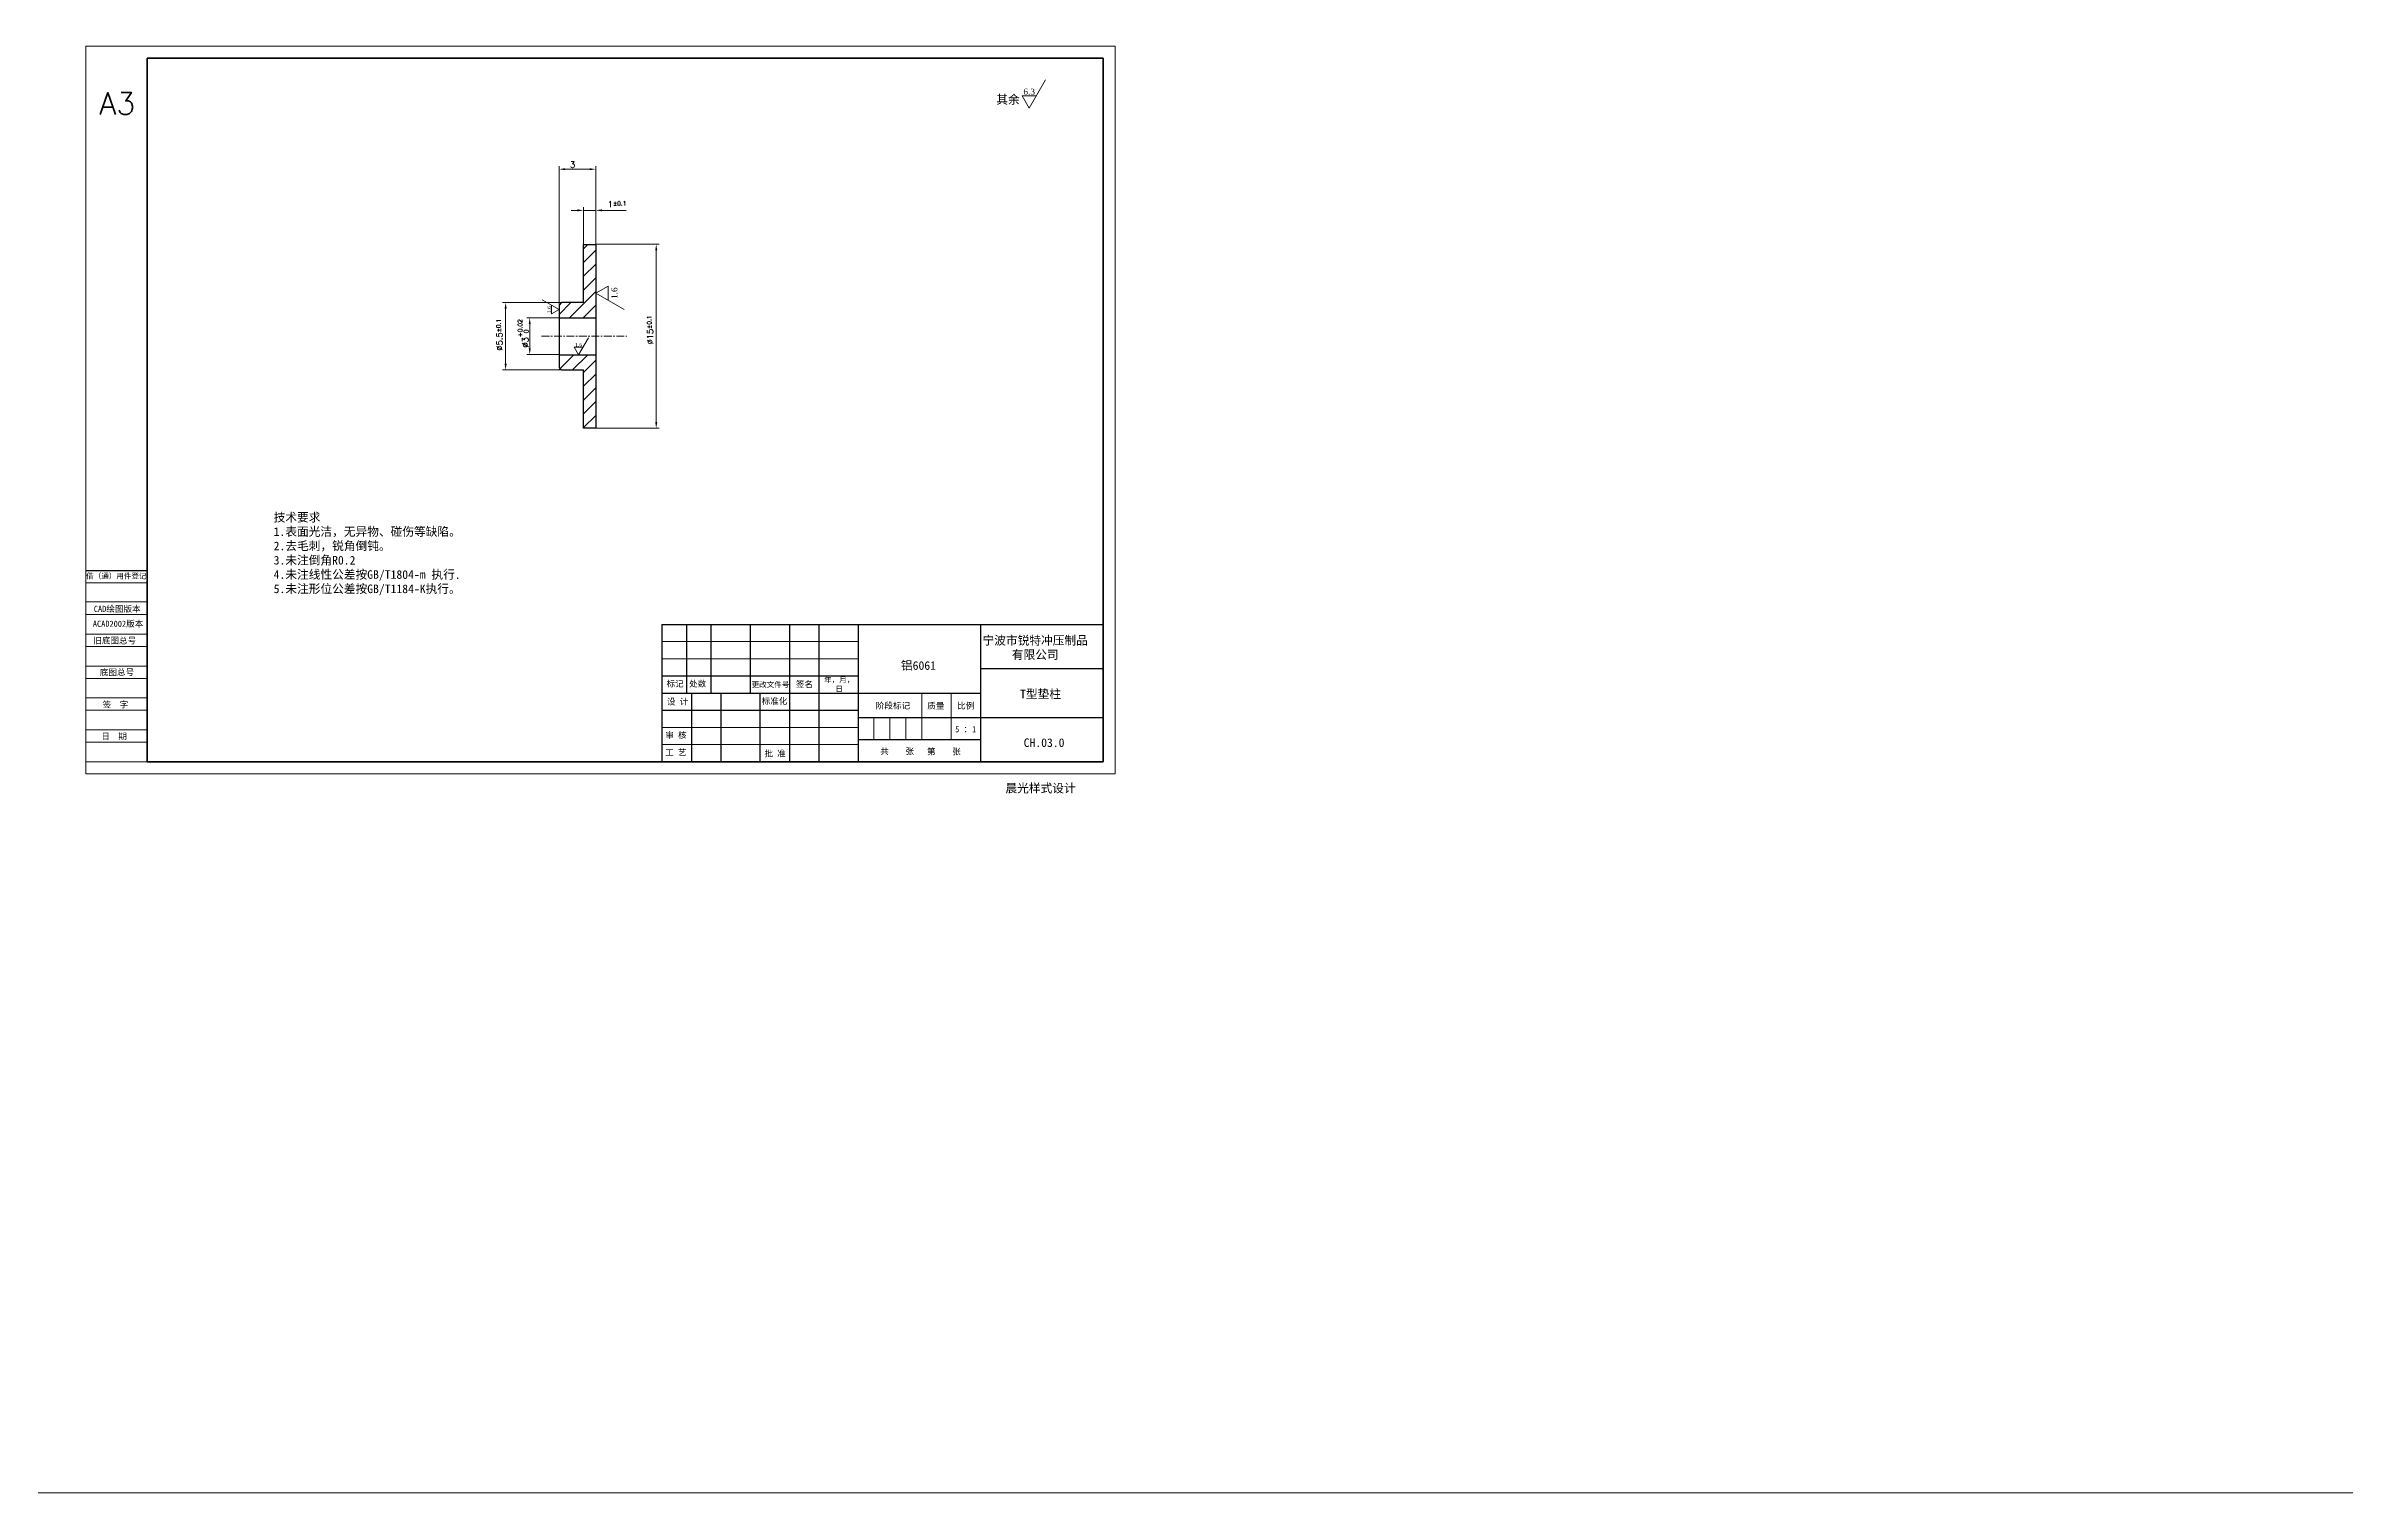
# Model space of a CAD drawing. Header units: millimetres. Extents: x 2881 to 4175, y 614 to 1739.
# Drawn here: x 3240.2 to 3427.9, y 1206.3 to 1324.4 of the extents above; entities that cross this region are included whole.
import ezdxf

# ---------------------------------------------------------------- set-up
doc = ezdxf.new("R2010")
doc.units = ezdxf.units.MM
doc.linetypes.add('CENTER', pattern=[50.8, 31.75, -6.35, 6.35, -6.35])
for name, color, linetype, lineweight in [('中心线', 1, 'CENTER', 9), ('填充', 3, 'Continuous', 9), ('实线', 7, 'Continuous', 25), ('尺寸标注', 2, 'Continuous', 9), ('引导线', 6, 'Continuous', 9), ('文本', 3, 'Continuous', 15), ('粗实线', 9, 'Continuous', 50)]:
    doc.layers.add(name, color=color, linetype=linetype, lineweight=lineweight)
doc.styles.add('st', font='txt.shx')
doc.styles.get("Standard").update_dxf_attribs({"font": 'simfang.ttf'})
doc.dimstyles.new('st0.2', dxfattribs={"dimscale": 0.2, "dimtxt": 2.5, "dimasz": 2.5, "dimexe": 1.25, "dimexo": 0, "dimtad": 1, "dimtoh": 1, "dimdec": 3, "dimdsep": 46, "dimtxsty": 'st', "dimcen": 0, "dimclrd": 256, "dimclre": 256, "dimclrt": 256, "dimadec": 4, "dimazin": 2, "dimtfac": 1, "dimtdec": 3, "dimtmove": 0, "dimatfit": 1, "dimfxl": 1, "dimlwd": -1, "dimlwe": -1, "dimarcsym": 0})

# ---------------------------------------------------------------- blocks, each defined once
blk = doc.blocks.new('*D103')
at = {"layer": 'Defpoints', "color": 0, "ltscale": 0.2, "transparency": 16777216}
for p in [(3282.11, 1302.2), (3279.72, 1299.2), (3282.11, 1299.2)]:
    blk.add_point(p, dxfattribs=at)
at = {"layer": '尺寸标注', "ltscale": 0.2, "transparency": 16777216}
for p, q in [((3282.11, 1302.2), (3279.47, 1302.2)), ((3279.72, 1301.7), (3279.72, 1299.7)), ((3282.11, 1299.2), (3279.47, 1299.2))]:
    blk.add_line(p, q, dxfattribs=at)
for points in [[(3279.64, 1301.7), (3279.8, 1301.7), (3279.72, 1302.2)], [(3279.64, 1299.7), (3279.8, 1299.7), (3279.72, 1299.2)]]:
    blk.add_solid(points, dxfattribs=at)
at = {"layer": '尺寸标注', "ltscale": 0.2, "transparency": 16777216, "insert": (3279.18, 1300.93), "char_height": 0.5, "attachment_point": 5, "rotation": 90, "style": 'st'}
blk.add_mtext('%%C3{}{\\H0.71x;\\C3;\\S+0.02^  0;}', dxfattribs=at)
blk = doc.blocks.new('*D104')
at = {"layer": 'Defpoints', "color": 0, "ltscale": 0.2, "transparency": 16777216}
for p in [(3285.11, 1308.2), (3285.11, 1293.2), (3290.04, 1293.2)]:
    blk.add_point(p, dxfattribs=at)
at = {"layer": '尺寸标注', "ltscale": 0.2, "transparency": 16777216}
for p, q in [((3285.11, 1308.2), (3290.29, 1308.2)), ((3290.04, 1307.7), (3290.04, 1293.7)), ((3285.11, 1293.2), (3290.29, 1293.2))]:
    blk.add_line(p, q, dxfattribs=at)
for points in [[(3289.96, 1307.7), (3290.13, 1307.7), (3290.04, 1308.2)], [(3289.96, 1293.7), (3290.13, 1293.7), (3290.04, 1293.2)]]:
    blk.add_solid(points, dxfattribs=at)
at = {"layer": '尺寸标注', "ltscale": 0.2, "transparency": 16777216, "insert": (3289.54, 1301.21), "char_height": 0.5, "attachment_point": 5, "rotation": 90, "style": 'st'}
blk.add_mtext('%%c15{}{\\A0;{\\H1.5x;}{\\A2;\\H0.71x;\\C3;%%p0.1}}', dxfattribs=at)
blk = doc.blocks.new('*D105')
at = {"layer": 'Defpoints', "color": 0, "ltscale": 0.2, "transparency": 16777216}
for p in [(3285.11, 1310.97), (3284.11, 1308.2), (3285.11, 1308.2)]:
    blk.add_point(p, dxfattribs=at)
at = {"layer": '尺寸标注', "ltscale": 0.2, "transparency": 16777216}
for p, q in [((3283.61, 1310.97), (3283.11, 1310.97)), ((3284.11, 1308.2), (3284.11, 1311.22)), ((3284.11, 1310.97), (3285.11, 1310.97)), ((3285.11, 1308.2), (3285.11, 1311.22)), ((3285.61, 1310.97), (3287.58, 1310.97))]:
    blk.add_line(p, q, dxfattribs=at)
for points in [[(3283.61, 1311.06), (3283.61, 1310.89), (3284.11, 1310.97)], [(3285.61, 1311.06), (3285.61, 1310.89), (3285.11, 1310.97)]]:
    blk.add_solid(points, dxfattribs=at)
at = {"layer": '尺寸标注', "ltscale": 0.2, "transparency": 16777216, "insert": (3286.85, 1311.47), "char_height": 0.5, "attachment_point": 5, "style": 'st'}
blk.add_mtext('1{}{\\A0;{\\H1.5x;}{\\A2;\\H0.71x;\\C3;%%p0.1}}', dxfattribs=at)
blk = doc.blocks.new('*D106')
at = {"layer": 'Defpoints', "color": 0, "ltscale": 0.2, "transparency": 16777216}
for p in [(3282.31, 1303.45), (3277.75, 1297.95), (3282.31, 1297.95)]:
    blk.add_point(p, dxfattribs=at)
at = {"layer": '尺寸标注', "ltscale": 0.2, "transparency": 16777216}
for p, q in [((3282.31, 1303.45), (3277.5, 1303.45)), ((3277.75, 1302.95), (3277.75, 1298.45)), ((3282.31, 1297.95), (3277.5, 1297.95))]:
    blk.add_line(p, q, dxfattribs=at)
for points in [[(3277.67, 1302.95), (3277.84, 1302.95), (3277.75, 1303.45)], [(3277.67, 1298.45), (3277.84, 1298.45), (3277.75, 1297.95)]]:
    blk.add_solid(points, dxfattribs=at)
at = {"layer": '尺寸标注', "ltscale": 0.2, "transparency": 16777216, "insert": (3277.25, 1300.82), "char_height": 0.5, "attachment_point": 5, "rotation": 90, "style": 'st'}
blk.add_mtext('%%c5.5{}{\\A0;{\\H1.5x;}{\\A2;\\H0.71x;\\C3;%%p0.1}}', dxfattribs=at)
blk = doc.blocks.new('*D107')
at = {"layer": 'Defpoints', "color": 0, "ltscale": 0.2, "transparency": 16777216}
for p in [(3285.11, 1314.33), (3285.11, 1308.2), (3282.11, 1303.25)]:
    blk.add_point(p, dxfattribs=at)
at = {"layer": '尺寸标注', "ltscale": 0.2, "transparency": 16777216}
for p, q in [((3282.11, 1303.25), (3282.11, 1314.58)), ((3282.61, 1314.33), (3284.61, 1314.33)), ((3285.11, 1308.2), (3285.11, 1314.58))]:
    blk.add_line(p, q, dxfattribs=at)
for points in [[(3282.61, 1314.41), (3282.61, 1314.25), (3282.11, 1314.33)], [(3284.61, 1314.41), (3284.61, 1314.25), (3285.11, 1314.33)]]:
    blk.add_solid(points, dxfattribs=at)
at = {"layer": '尺寸标注', "ltscale": 0.2, "transparency": 16777216, "insert": (3283.22, 1314.7), "char_height": 0.5, "attachment_point": 5, "style": 'st'}
blk.add_mtext('3', dxfattribs=at)

msp = doc.modelspace()

# ---------------------------------------------------------------- hatches: boundary and pattern name
at = {"layer": '填充', "ltscale": 0.2}
h = msp.add_hatch(dxfattribs=at)
h.set_pattern_fill('LINE', color=256, scale=0.25, angle=45)
h.set_pattern_definition([(45, (0, -48.88465), (-0.561266, 0.561266), [])])
h.paths.add_polyline_path([(3285.1098, 1308.1952), (3284.1098, 1308.1952), (3284.1098, 1303.4452), (3282.1098, 1303.4452), (3282.1098, 1302.1952), (3285.1098, 1302.1952)])
h.paths.add_polyline_path([(3285.1098, 1299.1952), (3282.1098, 1299.1952), (3282.1098, 1297.9452), (3284.1098, 1297.9452), (3284.1098, 1293.1952), (3285.1098, 1293.1952)])

# ---------------------------------------------------------------- linework, layer by layer
at = {"layer": '中心线', "ltscale": 0.02}
msp.add_line((3280.691, 1300.6952), (3287.6472, 1300.6952), dxfattribs=at)
at = {"layer": '实线', "ltscale": 0.2}
for p, q in [((3284.1098, 1303.4452), (3284.1098, 1308.1952)), ((3284.1098, 1308.1952), (3285.1098, 1308.1952)), ((3285.1098, 1308.1952), (3285.1098, 1293.1952)), ((3282.3098, 1303.4452), (3282.1098, 1303.2452)), ((3282.1098, 1303.2452), (3282.1098, 1298.1452)), ((3284.1098, 1303.4452), (3282.3098, 1303.4452)), ((3282.1098, 1302.1952), (3285.1098, 1302.1952)), ((3282.1098, 1299.1952), (3285.1098, 1299.1952)), ((3282.3098, 1297.9452), (3282.1098, 1298.1452)), ((3282.3098, 1297.9452), (3284.1098, 1297.9452)), ((3284.1098, 1293.1952), (3284.1098, 1297.9452)), ((3285.1098, 1293.1952), (3284.1098, 1293.1952))]:
    msp.add_line(p, q, dxfattribs=at)
at = {"layer": '实线'}
for p, q in [((3243.5045, 1281.5835), (3248.5045, 1281.5835)), ((3248.5045, 1265.9835), (3248.5045, 1277.1835)), ((3248.5045, 1277.1835), (3248.5045, 1265.9835)), ((3290.5045, 1277.1835), (3326.5045, 1277.1835)), ((3290.5082, 1277.1835), (3290.5082, 1265.9835)), ((3292.5082, 1277.1835), (3292.5082, 1271.5835)), ((3294.5082, 1277.1835), (3294.5082, 1271.5835)), ((3297.7082, 1277.1835), (3297.7082, 1271.5835)), ((3300.9082, 1277.1835), (3300.9082, 1265.9835)), ((3303.3082, 1277.1835), (3303.3082, 1265.9835)), ((3306.5082, 1277.1835), (3306.5082, 1265.9835)), ((3316.5045, 1277.1835), (3316.5045, 1265.9835)), ((3290.5045, 1272.9835), (3306.5082, 1272.9835)), ((3316.5045, 1273.5835), (3326.5045, 1273.5835)), ((3290.5045, 1271.5835), (3306.5082, 1271.5835)), ((3292.9082, 1271.5835), (3292.9082, 1265.9835)), ((3295.3082, 1271.5835), (3295.3082, 1265.9835)), ((3298.5082, 1271.5835), (3298.5082, 1265.9835)), ((3306.5082, 1271.5835), (3316.5045, 1271.5835)), ((3290.5045, 1270.1835), (3306.5082, 1270.1835)), ((3306.5082, 1269.5835), (3326.5045, 1269.5835)), ((3306.5082, 1267.7835), (3316.5045, 1267.7835)), ((3290.5045, 1265.9835), (3326.5045, 1265.9835))]:
    msp.add_line(p, q, dxfattribs=at)
at = {"layer": '尺寸标注', "ltscale": 0.2}
msp.add_line((2982.3372, 1206.3063), (3536.3152, 1206.3063), dxfattribs=at)
at = {"layer": '引导线'}
for p, q in [((3243.5045, 1324.3835), (3327.5045, 1324.3835)), ((3243.5045, 1264.9835), (3243.5045, 1324.3835)), ((3327.5045, 1264.9835), (3327.5045, 1324.3835)), ((3248.5045, 1280.5835), (3243.5045, 1280.5835)), ((3248.5045, 1279.0156), (3243.5045, 1279.0156)), ((3248.5045, 1277.9835), (3243.5045, 1277.9835)), ((3248.5045, 1276.3835), (3243.5045, 1276.3835)), ((3248.5045, 1275.3835), (3243.5045, 1275.3835)), ((3290.5045, 1275.7835), (3306.5082, 1275.7835)), ((3248.5045, 1273.7835), (3243.5045, 1273.7835)), ((3248.5045, 1272.7835), (3243.5045, 1272.7835)), ((3290.5045, 1274.3835), (3306.5082, 1274.3835)), ((3248.5045, 1271.1835), (3243.5045, 1271.1835)), ((3248.5045, 1270.1835), (3243.5045, 1270.1835)), ((3290.5045, 1268.7835), (3306.5082, 1268.7835)), ((3248.5045, 1268.5835), (3243.5045, 1268.5835)), ((3248.5045, 1267.5835), (3243.5045, 1267.5835)), ((3290.5045, 1267.3835), (3306.5082, 1267.3835)), ((3248.5045, 1265.9835), (3243.5045, 1265.9835)), ((3243.5045, 1264.9835), (3327.5045, 1264.9835))]:
    msp.add_line(p, q, dxfattribs=at)
at = {"layer": '文本'}
for p, q in [((3320.4768, 1319.3083), (3321.8071, 1321.6123)), ((3321.0588, 1320.3163), (3319.8949, 1320.3163)), ((3319.8949, 1320.3163), (3320.4768, 1319.3083)), ((3286.1178, 1304.7963), (3285.1098, 1304.2143)), ((3286.1178, 1303.6324), (3286.1178, 1304.7963)), ((3282.1098, 1302.8715), (3280.7274, 1303.6696)), ((3281.505, 1303.2207), (3281.505, 1302.5223)), ((3281.505, 1302.5223), (3282.1098, 1302.8715)), ((3285.1098, 1304.2143), (3287.4138, 1302.8841)), ((3284.0572, 1299.8), (3283.3589, 1299.8)), ((3283.3589, 1299.8), (3283.7081, 1299.1952)), ((3283.7081, 1299.1952), (3284.5062, 1300.5776))]:
    msp.add_line(p, q, dxfattribs=at)
at = {"layer": '文本', "ltscale": 0.2}
for p, q in [((3311.7045, 1271.5835), (3311.7045, 1267.7835)), ((3314.1045, 1271.5835), (3314.1045, 1267.7835)), ((3307.8045, 1269.5835), (3307.8045, 1267.7835)), ((3309.1045, 1269.5835), (3309.1045, 1267.7835)), ((3310.4045, 1269.5835), (3310.4045, 1267.7835))]:
    msp.add_line(p, q, dxfattribs=at)
at = {"layer": '粗实线'}
for p, q in [((3248.5045, 1265.9835), (3248.5045, 1323.3835)), ((3248.5045, 1323.3835), (3326.5045, 1323.3835)), ((3326.5045, 1265.9835), (3326.5045, 1323.3835)), ((3248.5045, 1265.9835), (3326.5045, 1265.9835))]:
    msp.add_line(p, q, dxfattribs=at)

# ---------------------------------------------------------------- texts
at = {"layer": '实线', "ltscale": 0.2, "insert": (3244.5928, 1320.5947), "char_height": 1.8, "width": 5, "attachment_point": 1, "style": 'st'}
msp.add_mtext('A3', dxfattribs=at)
at = {"layer": '实线', "char_height": 0.7, "attachment_point": 5}
for s, insert, width in [('宁波市锐特冲压制品\\P有限公司', (3320.9688, 1275.2551), 12.63596), ('铝6061', (3311.4429, 1273.792), 7.8742), ('T型垫柱', (3321.4044, 1271.4679), 12.63596), ('CH.03.0', (3321.692, 1267.5284), 9.2005), ('晨光样式设计', (3321.4044, 1263.7745), 12.63596)]:
    msp.add_mtext(s, dxfattribs=dict(at, insert=insert, width=width))
at = {"layer": '文本'}
for s, insert, char_height, width, attachment_point in [('其余', (3318.7506, 1319.5813), 0.7, 12.63596, 8), ('{\\fTimes New Roman|b0|i0|c0|p18;6.3}', (3320.0066, 1320.9053), 0.5, 2.92, 1), ('{\\fTimes New Roman|b0|i0|c0|p18;1.6}', (3283.4259, 1300.1534), 0.3, 1.752, 1), ('技术要求\\P1.表面光洁，无异物、碰伤等缺陷。\\P2.去毛刺，锐角倒钝。\\P3.未注倒角R0.2\\P4.未注线性公差按GB/T1804-m 执行.\\P5.未注形位公差按GB/T1184-K执行。', (3258.8233, 1282.921), 0.7, 17.90296, 4)]:
    msp.add_mtext(s, dxfattribs=dict(at, insert=insert, char_height=char_height, width=width, attachment_point=attachment_point))
at = {"layer": '文本', "attachment_point": 1, "rotation": 90}
for insert, char_height, width in [((3286.3725, 1303.7441), 0.5, 2.92), ((3281.1516, 1302.5894), 0.3, 1.752)]:
    msp.add_mtext('{\\fTimes New Roman|b0|i0|c0|p18;1.6}', dxfattribs=dict(at, insert=insert, char_height=char_height, width=width))
at = {"layer": '文本', "ltscale": 0.2, "attachment_point": 5}
for s, insert, char_height, width in [('借（通）用件登记', (3245.9869, 1281.1047), 0.44, 10.22572), ('CAD绘图版本', (3246.058, 1278.4225), 0.5, 15.159404), ('ACAD2002版本', (3246.1265, 1277.2083), 0.5, 11.701904), ('旧底图总号', (3245.856, 1275.8355), 0.5, 13.237686), ('底图总号', (3246.0346, 1273.249), 0.5, 2.90232), ('标记', (3291.5813, 1272.3152), 0.5, 2.90232), ('处数', (3293.4253, 1272.3109), 0.5, 2.90232), ('更改文件号', (3299.3647, 1272.2446), 0.44, 6.437633), ('签名', (3302.1376, 1272.2765), 0.5, 2.90232), ('年，月，日', (3304.9761, 1272.2722), 0.44, 2.90232), ('签  字', (3245.9125, 1270.6169), 0.5, 2.90232), ('设 计', (3291.7858, 1270.8515), 0.5, 2.90232), ('标准化', (3299.6986, 1270.897), 0.5, 2.90232), ('阶段标记', (3309.3598, 1270.526), 0.5, 2.90232), ('质量', (3312.8624, 1270.5144), 0.5, 2.90232), ('比例', (3315.2966, 1270.5144), 0.5, 2.90232), ('5 ：1', (3315.2938, 1268.6272), 0.5, 2.90232), ('日  期', (3245.8009, 1268.0294), 0.5, 2.90232), ('工 艺', (3291.6412, 1266.7138), 0.5, 2.90232), ('审 核', (3291.6492, 1268.1234), 0.5, 2.90232), ('批 准', (3299.7442, 1266.6206), 0.5, 2.90232), ('共    张', (3309.7059, 1266.7996), 0.5, 2.90232), ('第    张', (3313.5192, 1266.7816), 0.5, 2.90232)]:
    msp.add_mtext(s, dxfattribs=dict(at, insert=insert, char_height=char_height, width=width))

# ---------------------------------------------------------------- dimensions: what is measured, and where the dimension line sits
at = {"layer": '尺寸标注', "ltscale": 0.2}
dim = msp.add_linear_dim(base=(3285.1098, 1314.3289), p1=(3282.1098, 1303.2452), p2=(3285.1098, 1308.1952), dimstyle='st0.2', dxfattribs=at)
dim.commit()
dim.dimension.update_dxf_attribs({"geometry": '*D107', "text_midpoint": (3283.2193, 1314.3289), "dimtype": 160})
dim = msp.add_linear_dim(base=(3285.1098, 1310.9728), p1=(3284.1098, 1308.1952), p2=(3285.1098, 1308.1952), text='<>{}{\\A0;{\\H1.5x;}{\\A2;\\H0.71x;\\C3;%%p0.1}}', dimstyle='st0.2', override={"dimtp": 0.1, "dimtm": 0.1, "dimtdec": 3, "dimtzin": 8}, dxfattribs=at)
dim.commit()
dim.dimension.update_dxf_attribs({"geometry": '*D105', "text_midpoint": (3286.8452, 1310.9728), "dimtype": 160})
for base, p1, p2, text, override, picture, middle in [((3290.044, 1293.1952), (3285.1098, 1308.1952), (3285.1098, 1293.1952), '%%c<>{}{\\A0;{\\H1.5x;}{\\A2;\\H0.71x;\\C3;%%p0.1}}', {"dimtp": 0.1, "dimtm": 0.1, "dimtdec": 3, "dimtzin": 8}, '*D104', (3290.044, 1301.2138)), ((3277.7544, 1297.9452), (3282.3098, 1303.4452), (3282.3098, 1297.9452), '%%c<>{}{\\A0;{\\H1.5x;}{\\A2;\\H0.71x;\\C3;%%p0.1}}', {"dimtp": 0.1, "dimtm": 0.1, "dimtdec": 3, "dimtzin": 8}, '*D106', (3277.7544, 1300.824)), ((3279.7209, 1299.1952), (3282.1098, 1302.1952), (3282.1098, 1299.1952), '%%C<>{}{\\H0.71x;\\C3;\\S+0.02^  0;}', {"dimtp": 0.02, "dimtm": 0, "dimtdec": 3, "dimtzin": 8}, '*D103', (3279.7209, 1300.9319))]:
    dim = msp.add_linear_dim(base=base, p1=p1, p2=p2, angle=90, text=text, dimstyle='st0.2', override=override, dxfattribs=at)
    dim.commit()
    dim.dimension.update_dxf_attribs({"geometry": picture, "text_midpoint": middle, "dimtype": 160})

doc.saveas('drawing.dxf')
